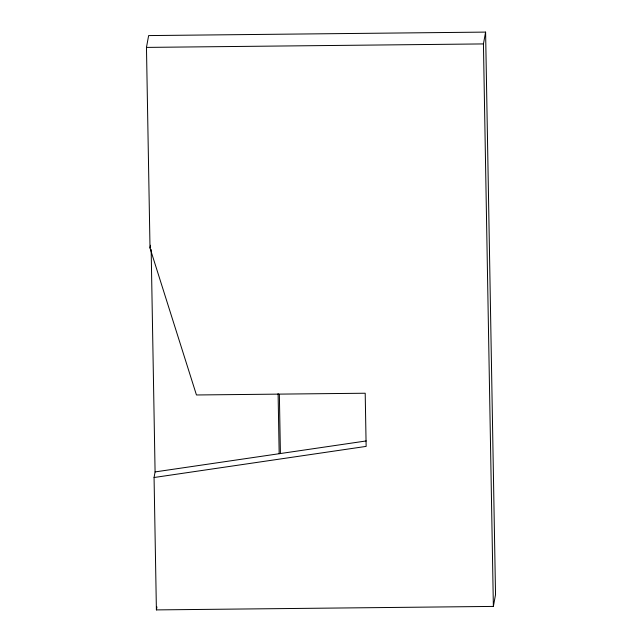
<?xml version="1.0" encoding="UTF-8"?>
<svg xmlns="http://www.w3.org/2000/svg" width="642" height="642" viewBox="0 0 642 642"><rect width="100%" height="100%" fill="white"/><g stroke="black" fill="none" stroke-linecap="round" stroke-linejoin="round"><path stroke-width="0.96" d="M154.064 477.512L366.141 446.391L365.202 393.233L196.452 394.974L150.011 248.029L146.464 47.404L148.631 35.583L485.601 32.1L495.536 594.596L493.369 606.417L156.399 609.9L154.064 477.512L155.083 471.918L151.159 249.457M150.011 248.029L150.517 245.236M156.399 609.9L156.945 606.947M493.369 606.417L483.434 43.921L485.601 32.1M155.083 471.918L366.181 440.95M146.464 47.404L483.434 43.921M279.366 394.34L280.41 453.421M278.098 393.57L279.166 453.717"/></g></svg>
